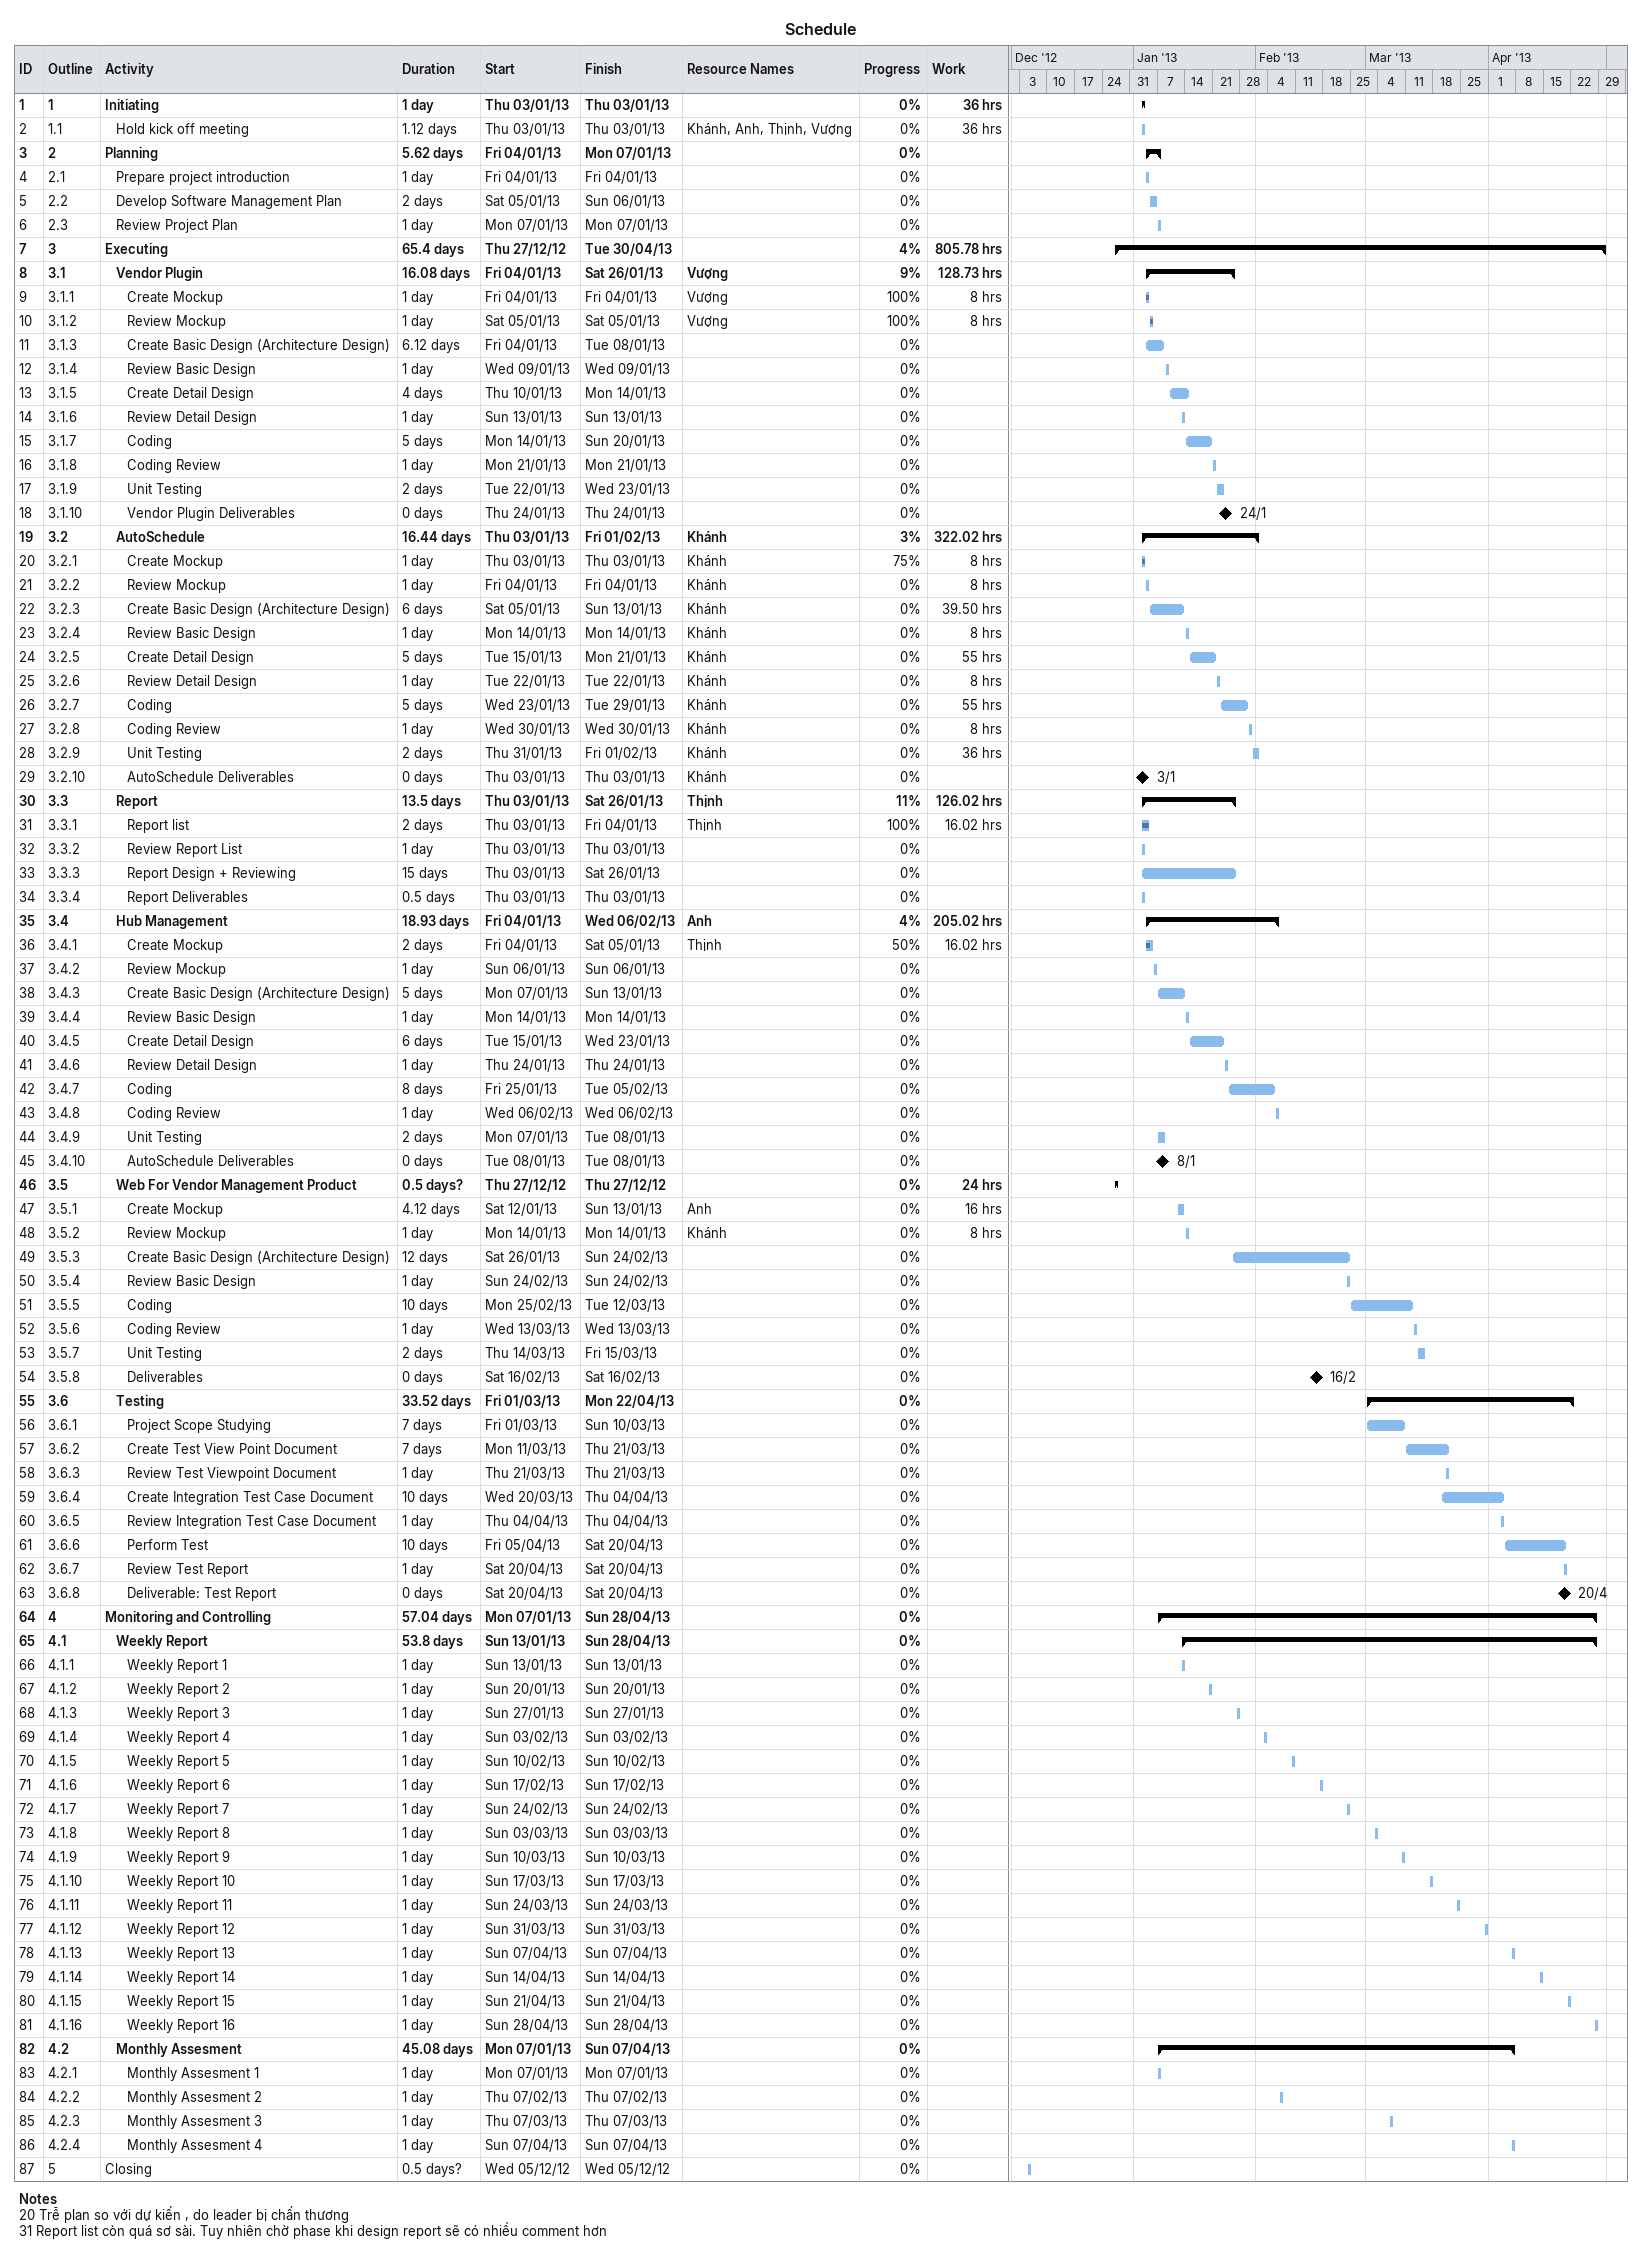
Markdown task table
Schedule

| ID | WBS | Task | Duration | Start | Finish | Resources | % complete | Work (h) |
|---|---|---|---|---|---|---|---|---|
| 1 | 1 | **Initiating** | 1d | 2013-01-03 | 2013-01-03 |  | 0 | 36 |
| 2 | 1.1 | Hold kick off meeting | 1.12d | 2013-01-03 | 2013-01-03 | Khánh, Anh, Thịnh, Vượng | 0 | 36 |
| 3 | 2 | **Planning** | 5.62d | 2013-01-04 | 2013-01-07 |  | 0 |  |
| 4 | 2.1 | Prepare project introduction | 1d | 2013-01-04 | 2013-01-04 |  | 0 |  |
| 5 | 2.2 | Develop Software Management Plan | 2d | 2013-01-05 | 2013-01-06 |  | 0 |  |
| 6 | 2.3 | Review Project Plan | 1d | 2013-01-07 | 2013-01-07 |  | 0 |  |
| 7 | 3 | **Executing** | 65.4d | 2012-12-27 | 2013-04-30 |  | 4 | 805.78 |
| 8 | 3.1 | **Vendor Plugin** | 16.08d | 2013-01-04 | 2013-01-26 | Vượng | 9 | 128.73 |
| 9 | 3.1.1 | Create Mockup | 1d | 2013-01-04 | 2013-01-04 | Vượng | 100 | 8 |
| 10 | 3.1.2 | Review Mockup | 1d | 2013-01-05 | 2013-01-05 | Vượng | 100 | 8 |
| 11 | 3.1.3 | Create Basic Design (Architecture Design) | 6.12d | 2013-01-04 | 2013-01-08 |  | 0 |  |
| 12 | 3.1.4 | Review Basic Design | 1d | 2013-01-09 | 2013-01-09 |  | 0 |  |
| 13 | 3.1.5 | Create Detail Design | 4d | 2013-01-10 | 2013-01-14 |  | 0 |  |
| 14 | 3.1.6 | Review Detail Design | 1d | 2013-01-13 | 2013-01-13 |  | 0 |  |
| 15 | 3.1.7 | Coding | 5d | 2013-01-14 | 2013-01-20 |  | 0 |  |
| 16 | 3.1.8 | Coding Review | 1d | 2013-01-21 | 2013-01-21 |  | 0 |  |
| 17 | 3.1.9 | Unit Testing | 2d | 2013-01-22 | 2013-01-23 |  | 0 |  |
| 18 | 3.1.10 | Vendor Plugin Deliverables | 0d | 2013-01-24 | 2013-01-24 |  | 0 |  |
| 19 | 3.2 | **AutoSchedule** | 16.44d | 2013-01-03 | 2013-02-01 | Khánh | 3 | 322.02 |
| 20 | 3.2.1 | Create Mockup | 1d | 2013-01-03 | 2013-01-03 | Khánh | 75 | 8 |
| 21 | 3.2.2 | Review Mockup | 1d | 2013-01-04 | 2013-01-04 | Khánh | 0 | 8 |
| 22 | 3.2.3 | Create Basic Design (Architecture Design) | 6d | 2013-01-05 | 2013-01-13 | Khánh | 0 | 39.50 |
| 23 | 3.2.4 | Review Basic Design | 1d | 2013-01-14 | 2013-01-14 | Khánh | 0 | 8 |
| 24 | 3.2.5 | Create Detail Design | 5d | 2013-01-15 | 2013-01-21 | Khánh | 0 | 55 |
| 25 | 3.2.6 | Review Detail Design | 1d | 2013-01-22 | 2013-01-22 | Khánh | 0 | 8 |
| 26 | 3.2.7 | Coding | 5d | 2013-01-23 | 2013-01-29 | Khánh | 0 | 55 |
| 27 | 3.2.8 | Coding Review | 1d | 2013-01-30 | 2013-01-30 | Khánh | 0 | 8 |
| 28 | 3.2.9 | Unit Testing | 2d | 2013-01-31 | 2013-02-01 | Khánh | 0 | 36 |
| 29 | 3.2.10 | AutoSchedule Deliverables | 0d | 2013-01-03 | 2013-01-03 | Khánh | 0 |  |
| 30 | 3.3 | **Report** | 13.5d | 2013-01-03 | 2013-01-26 | Thịnh | 11 | 126.02 |
| 31 | 3.3.1 | Report list | 2d | 2013-01-03 | 2013-01-04 | Thịnh | 100 | 16.02 |
| 32 | 3.3.2 | Review Report List | 1d | 2013-01-03 | 2013-01-03 |  | 0 |  |
| 33 | 3.3.3 | Report Design + Reviewing | 15d | 2013-01-03 | 2013-01-26 |  | 0 |  |
| 34 | 3.3.4 | Report Deliverables | 0.5d | 2013-01-03 | 2013-01-03 |  | 0 |  |
| 35 | 3.4 | **Hub Management** | 18.93d | 2013-01-04 | 2013-02-06 | Anh | 4 | 205.02 |
| 36 | 3.4.1 | Create Mockup | 2d | 2013-01-04 | 2013-01-05 | Thịnh | 50 | 16.02 |
| 37 | 3.4.2 | Review Mockup | 1d | 2013-01-06 | 2013-01-06 |  | 0 |  |
| 38 | 3.4.3 | Create Basic Design (Architecture Design) | 5d | 2013-01-07 | 2013-01-13 |  | 0 |  |
| 39 | 3.4.4 | Review Basic Design | 1d | 2013-01-14 | 2013-01-14 |  | 0 |  |
| 40 | 3.4.5 | Create Detail Design | 6d | 2013-01-15 | 2013-01-23 |  | 0 |  |
| 41 | 3.4.6 | Review Detail Design | 1d | 2013-01-24 | 2013-01-24 |  | 0 |  |
| 42 | 3.4.7 | Coding | 8d | 2013-01-25 | 2013-02-05 |  | 0 |  |
| 43 | 3.4.8 | Coding Review | 1d | 2013-02-06 | 2013-02-06 |  | 0 |  |
| 44 | 3.4.9 | Unit Testing | 2d | 2013-01-07 | 2013-01-08 |  | 0 |  |
| 45 | 3.4.10 | AutoSchedule Deliverables | 0d | 2013-01-08 | 2013-01-08 |  | 0 |  |
| 46 | 3.5 | **Web For Vendor Management Product** | 0.5d? | 2012-12-27 | 2012-12-27 |  | 0 | 24 |
| 47 | 3.5.1 | Create Mockup | 4.12d | 2013-01-12 | 2013-01-13 | Anh | 0 | 16 |
| 48 | 3.5.2 | Review Mockup | 1d | 2013-01-14 | 2013-01-14 | Khánh | 0 | 8 |
| 49 | 3.5.3 | Create Basic Design (Architecture Design) | 12d | 2013-01-26 | 2013-02-24 |  | 0 |  |
| 50 | 3.5.4 | Review Basic Design | 1d | 2013-02-24 | 2013-02-24 |  | 0 |  |
| 51 | 3.5.5 | Coding | 10d | 2013-02-25 | 2013-03-12 |  | 0 |  |
| 52 | 3.5.6 | Coding Review | 1d | 2013-03-13 | 2013-03-13 |  | 0 |  |
| 53 | 3.5.7 | Unit Testing | 2d | 2013-03-14 | 2013-03-15 |  | 0 |  |
| 54 | 3.5.8 | Deliverables | 0d | 2013-02-16 | 2013-02-16 |  | 0 |  |
| 55 | 3.6 | **Testing** | 33.52d | 2013-03-01 | 2013-04-22 |  | 0 |  |
| 56 | 3.6.1 | Project Scope Studying | 7d | 2013-03-01 | 2013-03-10 |  | 0 |  |
| 57 | 3.6.2 | Create Test View Point Document | 7d | 2013-03-11 | 2013-03-21 |  | 0 |  |
| 58 | 3.6.3 | Review Test Viewpoint Document | 1d | 2013-03-21 | 2013-03-21 |  | 0 |  |
| 59 | 3.6.4 | Create Integration Test Case Document | 10d | 2013-03-20 | 2013-04-04 |  | 0 |  |
| 60 | 3.6.5 | Review Integration Test Case Document | 1d | 2013-04-04 | 2013-04-04 |  | 0 |  |
| 61 | 3.6.6 | Perform Test | 10d | 2013-04-05 | 2013-04-20 |  | 0 |  |
| 62 | 3.6.7 | Review Test Report | 1d | 2013-04-20 | 2013-04-20 |  | 0 |  |
| 63 | 3.6.8 | Deliverable: Test Report | 0d | 2013-04-20 | 2013-04-20 |  | 0 |  |
| 64 | 4 | **Monitoring and Controlling** | 57.04d | 2013-01-07 | 2013-04-28 |  | 0 |  |
| 65 | 4.1 | **Weekly Report** | 53.8d | 2013-01-13 | 2013-04-28 |  | 0 |  |
| 66 | 4.1.1 | Weekly Report 1 | 1d | 2013-01-13 | 2013-01-13 |  | 0 |  |
| 67 | 4.1.2 | Weekly Report 2 | 1d | 2013-01-20 | 2013-01-20 |  | 0 |  |
| 68 | 4.1.3 | Weekly Report 3 | 1d | 2013-01-27 | 2013-01-27 |  | 0 |  |
| 69 | 4.1.4 | Weekly Report 4 | 1d | 2013-02-03 | 2013-02-03 |  | 0 |  |
| 70 | 4.1.5 | Weekly Report 5 | 1d | 2013-02-10 | 2013-02-10 |  | 0 |  |
| 71 | 4.1.6 | Weekly Report 6 | 1d | 2013-02-17 | 2013-02-17 |  | 0 |  |
| 72 | 4.1.7 | Weekly Report 7 | 1d | 2013-02-24 | 2013-02-24 |  | 0 |  |
| 73 | 4.1.8 | Weekly Report 8 | 1d | 2013-03-03 | 2013-03-03 |  | 0 |  |
| 74 | 4.1.9 | Weekly Report 9 | 1d | 2013-03-10 | 2013-03-10 |  | 0 |  |
| 75 | 4.1.10 | Weekly Report 10 | 1d | 2013-03-17 | 2013-03-17 |  | 0 |  |
| 76 | 4.1.11 | Weekly Report 11 | 1d | 2013-03-24 | 2013-03-24 |  | 0 |  |
| 77 | 4.1.12 | Weekly Report 12 | 1d | 2013-03-31 | 2013-03-31 |  | 0 |  |
| 78 | 4.1.13 | Weekly Report 13 | 1d | 2013-04-07 | 2013-04-07 |  | 0 |  |
| 79 | 4.1.14 | Weekly Report 14 | 1d | 2013-04-14 | 2013-04-14 |  | 0 |  |
| 80 | 4.1.15 | Weekly Report 15 | 1d | 2013-04-21 | 2013-04-21 |  | 0 |  |
| 81 | 4.1.16 | Weekly Report 16 | 1d | 2013-04-28 | 2013-04-28 |  | 0 |  |
| 82 | 4.2 | **Monthly Assesment** | 45.08d | 2013-01-07 | 2013-04-07 |  | 0 |  |
| 83 | 4.2.1 | Monthly Assesment 1 | 1d | 2013-01-07 | 2013-01-07 |  | 0 |  |
| 84 | 4.2.2 | Monthly Assesment 2 | 1d | 2013-02-07 | 2013-02-07 |  | 0 |  |
| 85 | 4.2.3 | Monthly Assesment 3 | 1d | 2013-03-07 | 2013-03-07 |  | 0 |  |
| 86 | 4.2.4 | Monthly Assesment 4 | 1d | 2013-04-07 | 2013-04-07 |  | 0 |  |
| 87 | 5 | Closing | 0.5d? | 2012-12-05 | 2012-12-05 |  | 0 |  |

Notes
- 20: Trễ plan so với dự kiến , do leader bị chấn thương
- 31: Report list còn quá sơ sài. Tuy nhiên chờ phase khi design report sẽ có nhiều comment hơn
